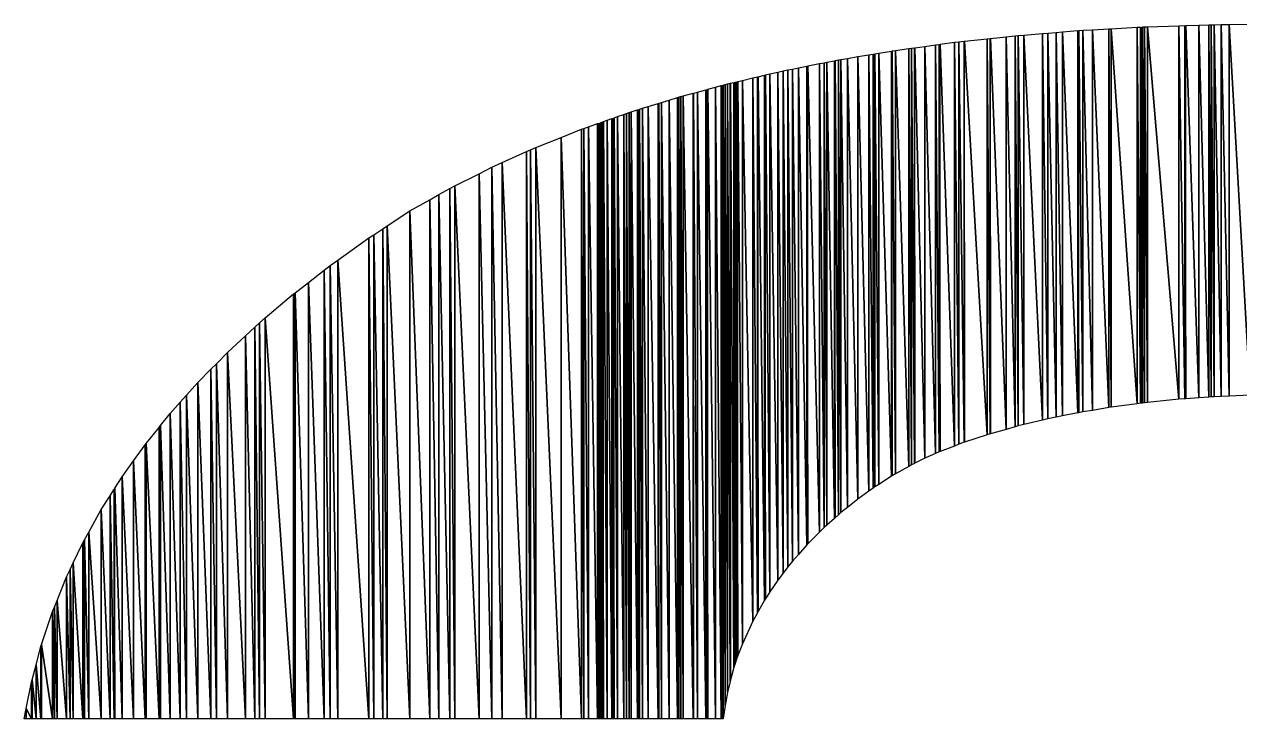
# Model space of a CAD drawing. Extents: x 0 to 4200, y 0 to 2970.
# Drawn here: x 3951.43 to 3964.98, y 324.64 to 332.39 of the extents above; entities that cross this region are included whole.
import ezdxf

# ---------------------------------------------------------------- set-up
doc = ezdxf.new("R2010")
doc.units = 0
doc.layers.get('0').update_dxf_attribs({"linetype": 'CONTINUOUS'})

msp = doc.modelspace()

# ---------------------------------------------------------------- linework, layer by layer
at = {"color": 7, "linetype": 'CONTINUOUS'}
for points in [[(3963.52568, 328.108084), (3963.343406, 332.324912), (3963.52568, 332.335255), (3963.52568, 328.108084)], [(3963.54961, 328.112091), (3963.52568, 332.335255), (3963.54961, 332.336613), (3963.54961, 328.112091)], [(3963.52568, 328.108084), (3963.52568, 332.335255), (3963.54961, 328.112091), (3963.52568, 328.108084)], [(3963.84036, 328.151266), (3963.54961, 332.336613), (3963.84036, 332.353113), (3963.84036, 328.151266)], [(3963.54961, 328.112091), (3963.54961, 332.336613), (3963.84036, 328.151266), (3963.54961, 328.112091)], [(3963.877039, 328.156208), (3963.84036, 332.353113), (3963.877039, 332.355194), (3963.877039, 328.156208)], [(3963.84036, 328.151266), (3963.84036, 332.353113), (3963.877039, 328.156208), (3963.84036, 328.151266)], [(3963.877039, 328.156208), (3963.877039, 332.355194), (3963.886191, 328.157442)], [(3963.886191, 328.157442), (3963.877039, 332.355194), (3963.886191, 328.157442)], [(3963.886191, 328.157442), (3963.886191, 332.355713), (3963.899409, 328.159222)], [(3963.899409, 328.159222), (3963.886191, 332.355713), (3963.899409, 328.159222)], [(3963.922645, 328.162353), (3963.899409, 332.356463), (3963.922645, 332.357233), (3963.922645, 328.162353)], [(3963.899409, 328.159222), (3963.899409, 332.356463), (3963.922645, 328.162353), (3963.899409, 328.159222)], [(3963.955712, 328.165765), (3963.922645, 332.357233), (3963.955712, 332.358327), (3963.955712, 328.165765)], [(3963.922645, 328.162353), (3963.922645, 332.357233), (3963.955712, 328.165765), (3963.922645, 328.162353)], [(3964.306673, 328.20198), (3963.955712, 332.358327), (3964.306673, 332.369944), (3964.306673, 328.20198)], [(3963.955712, 328.165765), (3963.955712, 332.358327), (3964.306673, 328.20198), (3963.955712, 328.165765)], [(3964.373182, 328.206784), (3964.306673, 332.369944), (3964.373182, 332.372145), (3964.373182, 328.206784)], [(3964.306673, 328.20198), (3964.306673, 332.369944), (3964.373182, 328.206784), (3964.306673, 328.20198)], [(3964.373182, 328.206784), (3964.373182, 332.372145), (3964.385479, 328.207672)], [(3964.385479, 328.207672), (3964.373182, 332.372145), (3964.385479, 328.207672)], [(3964.528558, 328.218007), (3964.385479, 332.372552), (3964.528558, 332.377288), (3964.528558, 328.218007)], [(3964.385479, 328.207672), (3964.385479, 332.372552), (3964.528558, 328.218007), (3964.385479, 328.207672)], [(3964.640267, 328.226076), (3964.528558, 332.377288), (3964.640267, 332.380986), (3964.640267, 328.226076)], [(3964.528558, 328.218007), (3964.528558, 332.377288), (3964.640267, 328.226076), (3964.528558, 328.218007)], [(3964.66707, 328.228012), (3964.640267, 332.380986), (3964.66707, 332.381273), (3964.66707, 328.228012)], [(3964.640267, 328.226076), (3964.640267, 332.380986), (3964.66707, 328.228012), (3964.640267, 328.226076)], [(3964.699866, 328.230381), (3964.66707, 332.381273), (3964.699866, 332.381625), (3964.699866, 328.230381)], [(3964.66707, 328.228012), (3964.66707, 332.381273), (3964.699866, 328.230381), (3964.66707, 328.228012)], [(3964.778092, 328.233621), (3964.699866, 332.381625), (3964.778092, 332.382465), (3964.778092, 328.233621)], [(3964.699866, 328.230381), (3964.699866, 332.381625), (3964.778092, 328.233621), (3964.699866, 328.230381)], [(3964.868711, 328.237374), (3964.778092, 332.382465), (3964.868711, 332.383438), (3964.868711, 328.237374)], [(3964.778092, 328.233621), (3964.778092, 332.382465), (3964.868711, 328.237374), (3964.778092, 328.233621)], [(3965.100396, 328.246969), (3964.868711, 332.383438), (3965.100396, 332.385925), (3965.100396, 328.246969)], [(3964.868711, 328.237374), (3964.868711, 332.383438), (3965.100396, 328.246969), (3964.868711, 328.237374)], [(3961.912019, 327.721343), (3961.852196, 332.190357), (3961.912019, 332.196839), (3961.912019, 327.721343)], [(3961.912019, 327.721343), (3961.912019, 332.196839), (3961.913285, 327.721823)], [(3961.913285, 327.721823), (3961.912019, 332.196839), (3961.913285, 327.721823)], [(3962.167906, 327.80471), (3961.913285, 332.196977), (3962.167906, 332.224569), (3962.167906, 327.80471)], [(3961.913285, 327.721823), (3961.913285, 332.196977), (3962.167906, 327.80471), (3961.913285, 327.721823)], [(3962.200614, 327.815358), (3962.167906, 332.224569), (3962.200614, 332.228114), (3962.200614, 327.815358)], [(3962.167906, 327.80471), (3962.167906, 332.224569), (3962.200614, 327.815358), (3962.167906, 327.80471)], [(3962.200614, 327.815358), (3962.200614, 332.228114), (3962.203944, 327.816442)], [(3962.203944, 327.816442), (3962.200614, 332.228114), (3962.203944, 327.816442)], [(3962.37844, 327.865247), (3962.203944, 332.228475), (3962.37844, 332.247384), (3962.37844, 327.865247)], [(3962.203944, 327.816442), (3962.203944, 332.228475), (3962.37844, 327.865247), (3962.203944, 327.816442)], [(3962.480325, 327.893743), (3962.37844, 332.247384), (3962.480325, 332.258425), (3962.480325, 327.893743)], [(3962.37844, 327.865247), (3962.37844, 332.247384), (3962.480325, 327.893743), (3962.37844, 327.865247)], [(3962.514734, 327.903367), (3962.480325, 332.258425), (3962.514734, 332.26124), (3962.514734, 327.903367)], [(3962.480325, 327.893743), (3962.480325, 332.258425), (3962.514734, 327.903367), (3962.480325, 327.893743)], [(3962.577834, 327.918446), (3962.514734, 332.26124), (3962.577834, 332.266401), (3962.577834, 327.918446)], [(3962.514734, 327.903367), (3962.514734, 332.26124), (3962.577834, 327.918446), (3962.514734, 327.903367)], [(3962.784592, 327.967854), (3962.577834, 332.266401), (3962.784592, 332.283312), (3962.784592, 327.967854)], [(3962.577834, 327.918446), (3962.577834, 332.266401), (3962.784592, 327.967854), (3962.577834, 327.918446)], [(3962.843826, 327.982009), (3962.784592, 332.283312), (3962.843826, 332.288157), (3962.843826, 327.982009)], [(3962.784592, 327.967854), (3962.784592, 332.283312), (3962.843826, 327.982009), (3962.784592, 327.967854)], [(3962.936261, 328.000672), (3962.843826, 332.288157), (3962.936261, 332.295717), (3962.936261, 328.000672)], [(3962.843826, 327.982009), (3962.843826, 332.288157), (3962.936261, 328.000672), (3962.843826, 327.982009)], [(3963.0073, 328.015014), (3962.936261, 332.295717), (3963.0073, 332.301528), (3963.0073, 328.015014)], [(3962.936261, 328.000672), (3962.936261, 332.295717), (3963.0073, 328.015014), (3962.936261, 328.000672)], [(3963.179423, 328.049766), (3963.0073, 332.301528), (3963.179423, 332.315606), (3963.179423, 328.049766)], [(3963.0073, 328.015014), (3963.0073, 332.301528), (3963.179423, 328.049766), (3963.0073, 328.015014)], [(3963.179423, 328.049766), (3963.179423, 332.315606), (3963.189394, 328.05178)], [(3963.189394, 328.05178), (3963.179423, 332.315606), (3963.189394, 328.05178)], [(3963.235921, 328.05957), (3963.189394, 332.316172), (3963.235921, 332.318812), (3963.235921, 328.05957)], [(3963.189394, 328.05178), (3963.189394, 332.316172), (3963.235921, 328.05957), (3963.189394, 328.05178)], [(3963.343406, 328.077566), (3963.235921, 332.318812), (3963.343406, 332.324912), (3963.343406, 328.077566)], [(3963.235921, 328.05957), (3963.235921, 332.318812), (3963.343406, 328.077566), (3963.235921, 328.05957)], [(3963.343406, 328.077566), (3963.343406, 332.324912), (3963.52568, 328.108084), (3963.343406, 328.077566)], [(3960.957216, 327.251057), (3960.915791, 332.056946), (3960.957216, 332.063852), (3960.957216, 327.251057)], [(3961.099343, 327.342098), (3960.957216, 332.063852), (3961.099343, 332.087547), (3961.099343, 327.342098)], [(3960.957216, 327.251057), (3960.957216, 332.063852), (3961.099343, 327.342098), (3960.957216, 327.251057)], [(3961.099343, 327.342098), (3961.099343, 332.087547), (3961.105859, 327.346271)], [(3961.105859, 327.346271), (3961.099343, 332.087547), (3961.105859, 327.346271)], [(3961.144859, 327.368575), (3961.105859, 332.088633), (3961.144859, 332.095135), (3961.144859, 327.368575)], [(3961.105859, 327.346271), (3961.105859, 332.088633), (3961.144859, 327.368575), (3961.105859, 327.346271)], [(3961.292277, 327.452882), (3961.144859, 332.095135), (3961.292277, 332.115275), (3961.292277, 327.452882)], [(3961.144859, 327.368575), (3961.144859, 332.095135), (3961.292277, 327.452882), (3961.144859, 327.368575)], [(3961.322195, 327.46803), (3961.292277, 332.115275), (3961.322195, 332.119362), (3961.322195, 327.46803)], [(3961.292277, 327.452882), (3961.292277, 332.115275), (3961.322195, 327.46803), (3961.292277, 327.452882)], [(3961.357514, 327.485912), (3961.322195, 332.119362), (3961.357514, 332.124188), (3961.357514, 327.485912)], [(3961.322195, 327.46803), (3961.322195, 332.119362), (3961.357514, 327.485912), (3961.322195, 327.46803)], [(3961.357514, 327.485912), (3961.357514, 332.124188), (3961.360212, 327.487278)], [(3961.360212, 327.487278), (3961.357514, 332.124188), (3961.360212, 327.487278)], [(3961.472652, 327.544207), (3961.360212, 332.124556), (3961.472652, 332.139918), (3961.472652, 327.544207)], [(3961.360212, 327.487278), (3961.360212, 332.124556), (3961.472652, 327.544207), (3961.360212, 327.487278)], [(3961.591483, 327.596659), (3961.472652, 332.139918), (3961.591483, 332.156153), (3961.591483, 327.596659)], [(3961.472652, 327.544207), (3961.472652, 332.139918), (3961.591483, 327.596659), (3961.472652, 327.544207)], [(3961.631103, 327.614146), (3961.591483, 332.156153), (3961.631103, 332.161565), (3961.631103, 327.614146)], [(3961.591483, 327.596659), (3961.591483, 332.156153), (3961.631103, 327.614146), (3961.591483, 327.596659)], [(3961.631103, 327.614146), (3961.631103, 332.161565), (3961.644584, 327.620097)], [(3961.644584, 327.620097), (3961.631103, 332.161565), (3961.644584, 327.620097)], [(3961.802131, 327.679742), (3961.644584, 332.163407), (3961.802131, 332.184931), (3961.802131, 327.679742)], [(3961.644584, 327.620097), (3961.644584, 332.163407), (3961.802131, 327.679742), (3961.644584, 327.620097)], [(3961.852196, 327.698695), (3961.802131, 332.184931), (3961.852196, 332.190357), (3961.852196, 327.698695)], [(3961.802131, 327.679742), (3961.802131, 332.184931), (3961.852196, 327.698695), (3961.802131, 327.679742)], [(3961.852196, 327.698695), (3961.852196, 332.190357), (3961.912019, 327.721343), (3961.852196, 327.698695)], [(3960.297824, 326.720059), (3960.166971, 331.92113), (3960.297824, 331.94715), (3960.297824, 326.720059)], [(3960.347666, 326.769934), (3960.297824, 331.94715), (3960.347666, 331.957061), (3960.347666, 326.769934)], [(3960.297824, 326.720059), (3960.297824, 331.94715), (3960.347666, 326.769934), (3960.297824, 326.720059)], [(3960.37683, 326.795917), (3960.347666, 331.957061), (3960.37683, 331.96286), (3960.37683, 326.795917)], [(3960.347666, 326.769934), (3960.347666, 331.957061), (3960.37683, 326.795917), (3960.347666, 326.769934)], [(3960.46276, 326.872472), (3960.37683, 331.96286), (3960.46276, 331.979947), (3960.46276, 326.872472)], [(3960.37683, 326.795917), (3960.37683, 331.96286), (3960.46276, 326.872472), (3960.37683, 326.795917)], [(3960.46276, 326.872472), (3960.46276, 331.979947), (3960.470185, 326.879087)], [(3960.470185, 326.879087), (3960.46276, 331.979947), (3960.470185, 326.879087)], [(3960.508524, 326.913244), (3960.470185, 331.981424), (3960.508524, 331.989048), (3960.508524, 326.913244)], [(3960.470185, 326.879087), (3960.470185, 331.981424), (3960.508524, 326.913244), (3960.470185, 326.879087)], [(3960.534298, 326.936206), (3960.508524, 331.989048), (3960.534298, 331.993345), (3960.534298, 326.936206)], [(3960.508524, 326.913244), (3960.508524, 331.989048), (3960.534298, 326.936206), (3960.508524, 326.913244)], [(3960.607656, 326.994676), (3960.534298, 331.993345), (3960.607656, 332.005574), (3960.607656, 326.994676)], [(3960.534298, 326.936206), (3960.534298, 331.993345), (3960.607656, 326.994676), (3960.534298, 326.936206)], [(3960.724472, 327.087785), (3960.607656, 332.005574), (3960.724472, 332.02505), (3960.724472, 327.087785)], [(3960.607656, 326.994676), (3960.607656, 332.005574), (3960.724472, 327.087785), (3960.607656, 326.994676)], [(3960.848493, 327.176424), (3960.724472, 332.02505), (3960.848493, 332.045726), (3960.848493, 327.176424)], [(3960.724472, 327.087785), (3960.724472, 332.02505), (3960.848493, 327.176424), (3960.724472, 327.087785)], [(3960.894374, 327.209216), (3960.848493, 332.045726), (3960.894374, 332.053375), (3960.894374, 327.209216)], [(3960.848493, 327.176424), (3960.848493, 332.045726), (3960.894374, 327.209216), (3960.848493, 327.176424)], [(3960.915791, 327.224523), (3960.894374, 332.053375), (3960.915791, 332.056946), (3960.915791, 327.224523)], [(3960.894374, 327.209216), (3960.894374, 332.053375), (3960.915791, 327.224523), (3960.894374, 327.209216)], [(3960.915791, 327.224523), (3960.915791, 332.056946), (3960.957216, 327.251057), (3960.915791, 327.224523)], [(3959.604189, 325.817476), (3959.553553, 331.787476), (3959.604189, 331.799286), (3959.604189, 325.817476)], [(3959.553553, 325.727035), (3959.553553, 331.787476), (3959.604189, 325.817476), (3959.553553, 325.727035)], [(3959.604189, 325.817476), (3959.604189, 331.799286), (3959.611894, 325.831237)], [(3959.611894, 325.831237), (3959.604189, 331.799286), (3959.611894, 325.831237)], [(3959.684479, 325.960882), (3959.611894, 331.801083), (3959.684479, 331.818012), (3959.684479, 325.960882)], [(3959.611894, 325.831237), (3959.611894, 331.801083), (3959.684479, 325.960882), (3959.611894, 325.831237)], [(3959.684479, 325.960882), (3959.684479, 331.818012), (3959.694033, 325.975265), (3959.684479, 325.960882)], [(3959.694033, 325.975265), (3959.684479, 331.818012), (3959.694033, 325.975265)], [(3959.744376, 326.051053), (3959.694033, 331.820241), (3959.744376, 331.831982), (3959.744376, 326.051053)], [(3959.694033, 325.975265), (3959.694033, 331.820241), (3959.744376, 326.051053), (3959.694033, 325.975265)], [(3959.832981, 326.184443), (3959.744376, 331.831982), (3959.832981, 331.852648), (3959.832981, 326.184443)], [(3959.744376, 326.051053), (3959.744376, 331.831982), (3959.832981, 326.184443), (3959.744376, 326.051053)], [(3959.893144, 326.26241), (3959.832981, 331.852648), (3959.893144, 331.86668), (3959.893144, 326.26241)], [(3959.832981, 326.184443), (3959.832981, 331.852648), (3959.893144, 326.26241), (3959.832981, 326.184443)], [(3959.945194, 326.329863), (3959.893144, 331.86668), (3959.945194, 331.87703), (3959.945194, 326.329863)], [(3959.893144, 326.26241), (3959.893144, 331.86668), (3959.945194, 326.329863), (3959.893144, 326.26241)], [(3959.99461, 326.393904), (3959.945194, 331.87703), (3959.99461, 331.886857), (3959.99461, 326.393904)], [(3959.945194, 326.329863), (3959.945194, 331.87703), (3959.99461, 326.393904), (3959.945194, 326.329863)], [(3960.062652, 326.470967), (3959.99461, 331.886857), (3960.062652, 331.900387), (3960.062652, 326.470967)], [(3959.99461, 326.393904), (3959.99461, 331.886857), (3960.062652, 326.470967), (3959.99461, 326.393904)], [(3960.156011, 326.576704), (3960.062652, 331.900387), (3960.156011, 331.918951), (3960.156011, 326.576704)], [(3960.062652, 326.470967), (3960.062652, 331.900387), (3960.156011, 326.576704), (3960.062652, 326.470967)], [(3960.156011, 326.576704), (3960.156011, 331.918951), (3960.166971, 326.589117)], [(3960.166971, 326.589117), (3960.156011, 331.918951), (3960.166971, 326.589117)], [(3960.166971, 326.589117), (3960.166971, 331.92113), (3960.297824, 326.720059), (3960.166971, 326.589117)], [(3959.030021, 324.636768), (3958.934706, 331.629711), (3959.030021, 331.655458), (3959.030021, 324.636768)], [(3959.030021, 324.636768), (3959.030021, 331.655458), (3959.041018, 324.636768)], [(3959.041018, 324.636768), (3959.030021, 331.655458), (3959.041018, 324.636768)], [(3959.041018, 324.636768), (3959.041018, 331.658428), (3959.051191, 324.636768)], [(3959.051191, 324.636768), (3959.041018, 331.658428), (3959.051191, 324.636768)], [(3959.135195, 324.636768), (3959.051191, 331.661176), (3959.135195, 331.683868), (3959.135195, 324.636768)], [(3959.051191, 324.636768), (3959.051191, 331.661176), (3959.135195, 324.636768), (3959.051191, 324.636768)], [(3959.200393, 324.636768), (3959.135195, 331.683868), (3959.200393, 331.701479), (3959.200393, 324.636768)], [(3959.135195, 324.636768), (3959.135195, 331.683868), (3959.200393, 324.636768), (3959.135195, 324.636768)], [(3959.200393, 324.636768), (3959.200393, 331.701479), (3959.201878, 324.636768)], [(3959.201878, 324.636768), (3959.200393, 331.701479), (3959.201878, 324.636768)], [(3959.22276, 324.636768), (3959.201878, 331.70188), (3959.22276, 331.707521), (3959.22276, 324.636768)], [(3959.201878, 324.636768), (3959.201878, 331.70188), (3959.22276, 324.636768), (3959.201878, 324.636768)], [(3959.24293, 324.784346), (3959.22276, 331.707521), (3959.24293, 331.712969), (3959.24293, 324.784346)], [(3959.22276, 324.636768), (3959.22276, 331.707521), (3959.24293, 324.784346), (3959.22276, 324.636768)], [(3959.269677, 324.928604), (3959.24293, 331.712969), (3959.269677, 331.720194), (3959.269677, 324.928604)], [(3959.24293, 324.784346), (3959.24293, 331.712969), (3959.269677, 324.928604), (3959.24293, 324.784346)], [(3959.298733, 325.052591), (3959.269677, 331.720194), (3959.298733, 331.728043), (3959.298733, 325.052591)], [(3959.269677, 324.928604), (3959.269677, 331.720194), (3959.298733, 325.052591), (3959.269677, 324.928604)], [(3959.298733, 325.052591), (3959.298733, 331.728043), (3959.302701, 325.069522), (3959.298733, 325.052591)], [(3959.302701, 325.069522), (3959.298733, 331.728043), (3959.302701, 325.069522)], [(3959.341703, 325.207082), (3959.302701, 331.728969), (3959.341703, 331.738065), (3959.341703, 325.207082)], [(3959.302701, 325.069522), (3959.302701, 331.728969), (3959.341703, 325.207082), (3959.302701, 325.069522)], [(3959.356885, 325.252676), (3959.341703, 331.738065), (3959.356885, 331.741606), (3959.356885, 325.252676)], [(3959.341703, 325.207082), (3959.341703, 331.738065), (3959.356885, 325.252676), (3959.341703, 325.207082)], [(3959.372722, 325.300236), (3959.356885, 331.741606), (3959.372722, 331.7453), (3959.372722, 325.300236)], [(3959.356885, 325.252676), (3959.356885, 331.741606), (3959.372722, 325.300236), (3959.356885, 325.252676)], [(3959.372722, 325.300236), (3959.372722, 331.7453), (3959.386384, 325.341265), (3959.372722, 325.300236)], [(3959.386384, 325.341265), (3959.372722, 331.7453), (3959.386384, 325.341265)], [(3959.436443, 325.472053), (3959.386384, 331.748486), (3959.436443, 331.760162), (3959.436443, 325.472053)], [(3959.386384, 325.341265), (3959.386384, 331.748486), (3959.436443, 325.472053), (3959.386384, 325.341265)], [(3959.551501, 325.723369), (3959.436443, 331.760162), (3959.551501, 331.786997), (3959.551501, 325.723369)], [(3959.436443, 325.472053), (3959.436443, 331.760162), (3959.551501, 325.723369), (3959.436443, 325.472053)], [(3959.551501, 325.723369), (3959.551501, 331.786997), (3959.553553, 325.727035)], [(3959.553553, 325.727035), (3959.551501, 331.786997), (3959.553553, 325.727035)], [(3958.618303, 324.636768), (3958.534089, 331.513907), (3958.618303, 331.539997), (3958.618303, 324.636768)], [(3958.711168, 324.636768), (3958.618303, 331.539997), (3958.711168, 331.568767), (3958.711168, 324.636768)], [(3958.618303, 324.636768), (3958.618303, 331.539997), (3958.711168, 324.636768), (3958.618303, 324.636768)], [(3958.725309, 324.636768), (3958.711168, 331.568767), (3958.725309, 331.573148), (3958.725309, 324.636768)], [(3958.711168, 324.636768), (3958.711168, 331.568767), (3958.725309, 324.636768), (3958.711168, 324.636768)], [(3958.747337, 324.636768), (3958.725309, 331.573148), (3958.747337, 331.579098), (3958.747337, 324.636768)], [(3958.725309, 324.636768), (3958.725309, 331.573148), (3958.747337, 324.636768), (3958.725309, 324.636768)], [(3958.747337, 324.636768), (3958.747337, 331.579098), (3958.749235, 324.636768)], [(3958.749235, 324.636768), (3958.747337, 331.579098), (3958.749235, 324.636768)], [(3958.776931, 324.636768), (3958.749235, 331.579611), (3958.776931, 331.587092), (3958.776931, 324.636768)], [(3958.749235, 324.636768), (3958.749235, 331.579611), (3958.776931, 324.636768), (3958.749235, 324.636768)], [(3958.887727, 324.636768), (3958.776931, 331.587092), (3958.887727, 331.617021), (3958.887727, 324.636768)], [(3958.776931, 324.636768), (3958.776931, 331.587092), (3958.887727, 324.636768), (3958.776931, 324.636768)], [(3958.887727, 324.636768), (3958.887727, 331.617021), (3958.890138, 324.636768)], [(3958.890138, 324.636768), (3958.887727, 331.617021), (3958.890138, 324.636768)], [(3958.934706, 324.636768), (3958.890138, 331.617672), (3958.934706, 331.629711), (3958.934706, 324.636768)], [(3958.890138, 324.636768), (3958.890138, 331.617672), (3958.934706, 324.636768), (3958.890138, 324.636768)], [(3958.934706, 324.636768), (3958.934706, 331.629711), (3959.030021, 324.636768), (3958.934706, 324.636768)], [(3958.113097, 324.636768), (3958.04192, 331.355824), (3958.113097, 331.380922), (3958.113097, 324.636768)], [(3958.142584, 324.636768), (3958.113097, 331.380922), (3958.142584, 331.39132), (3958.142584, 324.636768)], [(3958.113097, 324.636768), (3958.113097, 331.380922), (3958.142584, 324.636768), (3958.113097, 324.636768)], [(3958.172889, 324.636768), (3958.142584, 331.39132), (3958.172889, 331.402005), (3958.172889, 324.636768)], [(3958.142584, 324.636768), (3958.142584, 331.39132), (3958.172889, 324.636768), (3958.142584, 324.636768)], [(3958.194224, 324.636768), (3958.172889, 331.402005), (3958.194224, 331.408615), (3958.194224, 324.636768)], [(3958.172889, 324.636768), (3958.172889, 331.402005), (3958.194224, 324.636768), (3958.172889, 324.636768)], [(3958.266677, 324.636768), (3958.194224, 331.408615), (3958.266677, 331.431062), (3958.266677, 324.636768)], [(3958.194224, 324.636768), (3958.194224, 331.408615), (3958.266677, 324.636768), (3958.194224, 324.636768)], [(3958.285305, 324.636768), (3958.266677, 331.431062), (3958.285305, 331.436832), (3958.285305, 324.636768)], [(3958.266677, 324.636768), (3958.266677, 331.431062), (3958.285305, 324.636768), (3958.266677, 324.636768)], [(3958.285305, 324.636768), (3958.285305, 331.436832), (3958.289373, 324.636768)], [(3958.289373, 324.636768), (3958.285305, 331.436832), (3958.289373, 324.636768)], [(3958.322646, 324.636768), (3958.289373, 331.438093), (3958.322646, 331.448401), (3958.322646, 324.636768)], [(3958.289373, 324.636768), (3958.289373, 331.438093), (3958.322646, 324.636768), (3958.289373, 324.636768)], [(3958.386342, 324.636768), (3958.322646, 331.448401), (3958.386342, 331.468134), (3958.386342, 324.636768)], [(3958.322646, 324.636768), (3958.322646, 331.448401), (3958.386342, 324.636768), (3958.322646, 324.636768)], [(3958.49734, 324.636768), (3958.386342, 331.468134), (3958.49734, 331.502522), (3958.49734, 324.636768)], [(3958.386342, 324.636768), (3958.386342, 331.468134), (3958.49734, 324.636768), (3958.386342, 324.636768)], [(3958.49734, 324.636768), (3958.49734, 331.502522), (3958.5032, 324.636768)], [(3958.5032, 324.636768), (3958.49734, 331.502522), (3958.5032, 324.636768)], [(3958.534089, 324.636768), (3958.5032, 331.504337), (3958.534089, 331.513907), (3958.534089, 324.636768)], [(3958.5032, 324.636768), (3958.5032, 331.504337), (3958.534089, 324.636768), (3958.5032, 324.636768)], [(3958.534089, 324.636768), (3958.534089, 331.513907), (3958.618303, 324.636768), (3958.534089, 324.636768)], [(3957.821945, 324.636768), (3957.719392, 331.242096), (3957.821945, 331.278258), (3957.821945, 324.636768)], [(3957.821945, 324.636768), (3957.821945, 331.278258), (3957.823583, 324.636768)], [(3957.823583, 324.636768), (3957.821945, 331.278258), (3957.823583, 324.636768)], [(3957.823583, 324.636768), (3957.823583, 331.278835), (3957.830227, 324.636768)], [(3957.830227, 324.636768), (3957.823583, 331.278835), (3957.830227, 324.636768)], [(3957.830227, 324.636768), (3957.830227, 331.281178), (3957.835143, 324.636768)], [(3957.835143, 324.636768), (3957.830227, 331.281178), (3957.835143, 324.636768)], [(3957.835143, 324.636768), (3957.835143, 331.282912), (3957.848424, 324.636768)], [(3957.848424, 324.636768), (3957.835143, 331.282912), (3957.848424, 324.636768)], [(3957.848424, 324.636768), (3957.848424, 331.287595), (3957.85663, 324.636768)], [(3957.85663, 324.636768), (3957.848424, 331.287595), (3957.85663, 324.636768)], [(3957.876533, 324.636768), (3957.85663, 331.290488), (3957.876533, 331.297506), (3957.876533, 324.636768)], [(3957.85663, 324.636768), (3957.85663, 331.290488), (3957.876533, 324.636768), (3957.85663, 324.636768)], [(3957.876533, 324.636768), (3957.876533, 331.297506), (3957.888047, 324.636768)], [(3957.888047, 324.636768), (3957.876533, 331.297506), (3957.888047, 324.636768)], [(3957.929399, 324.636768), (3957.888047, 331.301566), (3957.929399, 331.316148), (3957.929399, 324.636768)], [(3957.888047, 324.636768), (3957.888047, 331.301566), (3957.929399, 324.636768), (3957.888047, 324.636768)], [(3957.980688, 324.636768), (3957.929399, 331.316148), (3957.980688, 331.334233), (3957.980688, 324.636768)], [(3957.929399, 324.636768), (3957.929399, 331.316148), (3957.980688, 324.636768), (3957.929399, 324.636768)], [(3957.980688, 324.636768), (3957.980688, 331.334233), (3957.993886, 324.636768)], [(3957.993886, 324.636768), (3957.980688, 331.334233), (3957.993886, 324.636768)], [(3957.993886, 324.636768), (3957.993886, 331.338887), (3958.004456, 324.636768)], [(3958.004456, 324.636768), (3957.993886, 331.338887), (3958.004456, 324.636768)], [(3958.04192, 324.636768), (3958.004456, 331.342614), (3958.04192, 331.355824), (3958.04192, 324.636768)], [(3958.004456, 324.636768), (3958.004456, 331.342614), (3958.04192, 324.636768), (3958.004456, 324.636768)], [(3958.04192, 324.636768), (3958.04192, 331.355824), (3958.113097, 324.636768), (3958.04192, 324.636768)], [(3957.414341, 324.636768), (3957.131122, 331.011021), (3957.414341, 331.124008), (3957.414341, 324.636768)], [(3957.641487, 324.636768), (3957.414341, 331.124008), (3957.641487, 331.214626), (3957.641487, 324.636768)], [(3957.414341, 324.636768), (3957.414341, 331.124008), (3957.641487, 324.636768), (3957.414341, 324.636768)], [(3957.668192, 324.636768), (3957.641487, 331.214626), (3957.668192, 331.224043), (3957.668192, 324.636768)], [(3957.641487, 324.636768), (3957.641487, 331.214626), (3957.668192, 324.636768), (3957.641487, 324.636768)], [(3957.719392, 324.636768), (3957.668192, 331.224043), (3957.719392, 331.242096), (3957.719392, 324.636768)], [(3957.668192, 324.636768), (3957.668192, 331.224043), (3957.719392, 324.636768), (3957.668192, 324.636768)], [(3957.719392, 324.636768), (3957.719392, 331.242096), (3957.821945, 324.636768), (3957.719392, 324.636768)], [(3957.071162, 324.636768), (3957.02786, 330.964632), (3957.071162, 330.984085), (3957.071162, 324.636768)], [(3957.131122, 324.636768), (3957.071162, 330.984085), (3957.131122, 331.011021), (3957.131122, 324.636768)], [(3957.071162, 324.636768), (3957.071162, 330.984085), (3957.131122, 324.636768), (3957.071162, 324.636768)], [(3957.131122, 324.636768), (3957.131122, 331.011021), (3957.414341, 324.636768), (3957.131122, 324.636768)], [(3956.755695, 324.636768), (3956.641809, 330.791202), (3956.755695, 330.842364), (3956.755695, 324.636768)], [(3957.02786, 324.636768), (3956.755695, 330.842364), (3957.02786, 330.964632), (3957.02786, 324.636768)], [(3956.755695, 324.636768), (3956.755695, 330.842364), (3957.02786, 324.636768), (3956.755695, 324.636768)], [(3957.02786, 324.636768), (3957.02786, 330.964632), (3957.071162, 324.636768), (3957.02786, 324.636768)], [(3956.498284, 324.636768), (3956.227301, 330.582265), (3956.498284, 330.718857), (3956.498284, 324.636768)], [(3956.641809, 324.636768), (3956.498284, 330.718857), (3956.641809, 330.791202), (3956.641809, 324.636768)], [(3956.498284, 324.636768), (3956.498284, 330.718857), (3956.641809, 324.636768), (3956.498284, 324.636768)], [(3956.641809, 324.636768), (3956.641809, 330.791202), (3956.755695, 324.636768), (3956.641809, 324.636768)], [(3956.227301, 324.636768), (3956.173564, 330.555179), (3956.227301, 330.582265), (3956.227301, 324.636768)], [(3956.227301, 324.636768), (3956.227301, 330.582265), (3956.498284, 324.636768), (3956.227301, 324.636768)], [(3956.051363, 324.636768), (3955.949558, 330.42883), (3956.051363, 330.486252), (3956.051363, 324.636768)], [(3956.173564, 324.636768), (3956.051363, 330.486252), (3956.173564, 330.555179), (3956.173564, 324.636768)], [(3956.051363, 324.636768), (3956.051363, 330.486252), (3956.173564, 324.636768), (3956.051363, 324.636768)], [(3956.173564, 324.636768), (3956.173564, 330.555179), (3956.227301, 324.636768), (3956.173564, 324.636768)], [(3955.726405, 324.636768), (3955.474872, 330.136968), (3955.726405, 330.302963), (3955.726405, 324.636768)], [(3955.949558, 324.636768), (3955.726405, 330.302963), (3955.949558, 330.42883), (3955.949558, 324.636768)], [(3955.726405, 324.636768), (3955.726405, 330.302963), (3955.949558, 324.636768), (3955.726405, 324.636768)], [(3955.949558, 324.636768), (3955.949558, 330.42883), (3956.051363, 324.636768), (3955.949558, 324.636768)], [(3955.324188, 324.636768), (3955.269355, 330.001341), (3955.324188, 330.037527), (3955.324188, 324.636768)], [(3955.424984, 324.636768), (3955.324188, 330.037527), (3955.424984, 330.104045), (3955.424984, 324.636768)], [(3955.324188, 324.636768), (3955.324188, 330.037527), (3955.424984, 324.636768), (3955.324188, 324.636768)], [(3955.474872, 324.636768), (3955.424984, 330.104045), (3955.474872, 330.136968), (3955.474872, 324.636768)], [(3955.424984, 324.636768), (3955.424984, 330.104045), (3955.474872, 324.636768), (3955.424984, 324.636768)], [(3955.474872, 324.636768), (3955.474872, 330.136968), (3955.726405, 324.636768), (3955.474872, 324.636768)], [(3955.269355, 324.636768), (3954.924561, 329.754938), (3955.269355, 330.001341), (3955.269355, 324.636768)], [(3955.269355, 324.636768), (3955.269355, 330.001341), (3955.324188, 324.636768), (3955.269355, 324.636768)], [(3954.924561, 324.636768), (3954.837362, 329.692622), (3954.924561, 329.754938), (3954.924561, 324.636768)], [(3954.924561, 324.636768), (3954.924561, 329.754938), (3955.269355, 324.636768), (3954.924561, 324.636768)], [(3954.770591, 324.636768), (3954.597013, 329.506101), (3954.770591, 329.640805), (3954.770591, 324.636768)], [(3954.837362, 324.636768), (3954.770591, 329.640805), (3954.837362, 329.692622), (3954.837362, 324.636768)], [(3954.770591, 324.636768), (3954.770591, 329.640805), (3954.837362, 324.636768), (3954.770591, 324.636768)], [(3954.837362, 324.636768), (3954.837362, 329.692622), (3954.924561, 324.636768), (3954.837362, 324.636768)], [(3954.597013, 324.636768), (3954.44829, 329.390685), (3954.597013, 329.506101), (3954.597013, 324.636768)], [(3954.597013, 324.636768), (3954.597013, 329.506101), (3954.770591, 324.636768), (3954.597013, 324.636768)], [(3954.430434, 324.636768), (3954.114474, 329.109688), (3954.430434, 329.376828), (3954.430434, 324.636768)], [(3954.44829, 324.636768), (3954.430434, 329.376828), (3954.44829, 329.390685), (3954.44829, 324.636768)], [(3954.430434, 324.636768), (3954.430434, 329.376828), (3954.44829, 324.636768), (3954.430434, 324.636768)], [(3954.44829, 324.636768), (3954.44829, 329.390685), (3954.597013, 324.636768), (3954.44829, 324.636768)], [(3954.114474, 324.636768), (3954.048582, 329.053976), (3954.114474, 329.109688), (3954.114474, 324.636768)], [(3954.114474, 324.636768), (3954.114474, 329.109688), (3954.430434, 324.636768), (3954.114474, 324.636768)], [(3953.996172, 324.636768), (3953.892681, 328.909822), (3953.996172, 329.005516), (3953.996172, 324.636768)], [(3954.048582, 324.636768), (3953.996172, 329.005516), (3954.048582, 329.053976), (3954.048582, 324.636768)], [(3953.996172, 324.636768), (3953.996172, 329.005516), (3954.048582, 324.636768), (3953.996172, 324.636768)], [(3954.048582, 324.636768), (3954.048582, 329.053976), (3954.114474, 324.636768), (3954.048582, 324.636768)], [(3953.892681, 324.636768), (3953.691814, 328.72409), (3953.892681, 328.909822), (3953.892681, 324.636768)], [(3953.892681, 324.636768), (3953.892681, 328.909822), (3953.996172, 324.636768), (3953.892681, 324.636768)], [(3953.691814, 324.636768), (3953.568205, 328.598533), (3953.691814, 328.72409), (3953.691814, 324.636768)], [(3953.691814, 324.636768), (3953.691814, 328.72409), (3953.892681, 324.636768), (3953.691814, 324.636768)], [(3953.50654, 324.636768), (3953.360139, 328.387187), (3953.50654, 328.535896), (3953.50654, 324.636768)], [(3953.568205, 324.636768), (3953.50654, 328.535896), (3953.568205, 328.598533), (3953.568205, 324.636768)], [(3953.50654, 324.636768), (3953.50654, 328.535896), (3953.568205, 324.636768), (3953.50654, 324.636768)], [(3953.568205, 324.636768), (3953.568205, 328.598533), (3953.691814, 324.636768), (3953.568205, 324.636768)], [(3953.360139, 324.636768), (3953.234036, 328.245729), (3953.360139, 328.387187), (3953.360139, 324.636768)], [(3953.360139, 324.636768), (3953.360139, 328.387187), (3953.50654, 324.636768), (3953.360139, 324.636768)], [(3953.164391, 324.636768), (3953.053568, 328.043289), (3953.164391, 328.167606), (3953.164391, 324.636768)], [(3953.234036, 324.636768), (3953.164391, 328.167606), (3953.234036, 328.245729), (3953.234036, 324.636768)], [(3953.164391, 324.636768), (3953.164391, 328.167606), (3953.234036, 324.636768), (3953.164391, 324.636768)], [(3953.234036, 324.636768), (3953.234036, 328.245729), (3953.360139, 324.636768), (3953.234036, 324.636768)], [(3953.053568, 324.636768), (3952.946805, 327.910196), (3953.053568, 328.043289), (3953.053568, 324.636768)], [(3953.053568, 324.636768), (3953.053568, 328.043289), (3953.164391, 324.636768), (3953.053568, 324.636768)], [(3952.928984, 324.636768), (3952.78473, 327.708149), (3952.928984, 327.887979), (3952.928984, 324.636768)], [(3952.946805, 324.636768), (3952.928984, 327.887979), (3952.946805, 327.910196), (3952.946805, 324.636768)], [(3952.928984, 324.636768), (3952.928984, 327.887979), (3952.946805, 324.636768), (3952.928984, 324.636768)], [(3952.946805, 324.636768), (3952.946805, 327.910196), (3953.053568, 324.636768), (3952.946805, 324.636768)], [(3952.77211, 324.636768), (3952.64392, 327.513472), (3952.77211, 327.692416), (3952.77211, 324.636768)], [(3952.78473, 324.636768), (3952.77211, 327.692416), (3952.78473, 327.708149), (3952.78473, 324.636768)], [(3952.77211, 324.636768), (3952.77211, 327.692416), (3952.78473, 324.636768)], [(3952.78473, 324.636768), (3952.78473, 327.708149), (3952.928984, 324.636768), (3952.78473, 324.636768)], [(3952.64392, 324.636768), (3952.515773, 327.334589), (3952.64392, 327.513472), (3952.64392, 324.636768)], [(3952.64392, 324.636768), (3952.64392, 327.513472), (3952.77211, 324.636768), (3952.64392, 324.636768)], [(3952.515773, 324.636768), (3952.435286, 327.207609), (3952.515773, 327.334589), (3952.515773, 324.636768)], [(3952.515773, 324.636768), (3952.515773, 327.334589), (3952.64392, 324.636768), (3952.515773, 324.636768)], [(3952.42922, 324.636768), (3952.381699, 327.123066), (3952.42922, 327.198039), (3952.42922, 324.636768)], [(3952.42922, 324.636768), (3952.42922, 327.198039), (3952.435286, 324.636768)], [(3952.435286, 324.636768), (3952.42922, 327.198039), (3952.435286, 324.636768)], [(3952.435286, 324.636768), (3952.435286, 327.207609), (3952.515773, 324.636768), (3952.435286, 324.636768)], [(3952.381699, 324.636768), (3952.284567, 326.969827), (3952.381699, 327.123066), (3952.381699, 324.636768)], [(3952.381699, 324.636768), (3952.381699, 327.123066), (3952.42922, 324.636768), (3952.381699, 324.636768)], [(3952.284567, 324.636768), (3952.145176, 326.718409), (3952.284567, 326.969827), (3952.284567, 324.636768)], [(3952.284567, 324.636768), (3952.284567, 326.969827), (3952.381699, 324.636768), (3952.284567, 324.636768)], [(3952.145176, 324.636768), (3952.097864, 326.633072), (3952.145176, 326.718409), (3952.145176, 324.636768)], [(3952.145176, 324.636768), (3952.145176, 326.718409), (3952.284567, 324.636768), (3952.145176, 324.636768)], [(3952.078503, 324.636768), (3951.972001, 326.375293), (3952.078503, 326.598151), (3952.078503, 324.636768)], [(3952.097864, 324.636768), (3952.078503, 326.598151), (3952.097864, 326.633072), (3952.097864, 324.636768)], [(3952.078503, 324.636768), (3952.078503, 326.598151), (3952.097864, 324.636768), (3952.078503, 324.636768)], [(3952.097864, 324.636768), (3952.097864, 326.633072), (3952.145176, 324.636768), (3952.097864, 324.636768)], [(3951.972001, 324.636768), (3951.937208, 326.302487), (3951.972001, 326.375293), (3951.972001, 324.636768)], [(3951.972001, 324.636768), (3951.972001, 326.375293), (3952.078503, 324.636768), (3951.972001, 324.636768)], [(3951.937208, 324.636768), (3951.897588, 326.219581), (3951.937208, 326.302487), (3951.937208, 324.636768)], [(3951.937208, 324.636768), (3951.937208, 326.302487), (3951.972001, 324.636768), (3951.937208, 324.636768)], [(3951.897588, 324.636768), (3951.79066, 325.954969), (3951.897588, 326.219581), (3951.897588, 324.636768)], [(3951.897588, 324.636768), (3951.897588, 326.219581), (3951.937208, 324.636768), (3951.897588, 324.636768)], [(3951.741832, 324.636768), (3951.618355, 325.463198), (3951.741832, 325.834137), (3951.741832, 324.636768)], [(3951.760649, 324.636768), (3951.741832, 325.834137), (3951.760649, 325.880703), (3951.760649, 324.636768)], [(3951.741832, 324.636768), (3951.741832, 325.834137), (3951.760649, 324.636768), (3951.741832, 324.636768)], [(3951.79066, 324.636768), (3951.760649, 325.880703), (3951.79066, 325.954969), (3951.79066, 324.636768)], [(3951.760649, 324.636768), (3951.760649, 325.880703), (3951.79066, 324.636768), (3951.760649, 324.636768)], [(3951.79066, 324.636768), (3951.79066, 325.954969), (3951.897588, 324.636768), (3951.79066, 324.636768)], [(3951.611246, 324.636768), (3951.556967, 325.236313), (3951.611246, 325.44184), (3951.611246, 324.636768)], [(3951.618355, 324.636768), (3951.611246, 325.44184), (3951.618355, 325.463198), (3951.618355, 324.636768)], [(3951.611246, 324.636768), (3951.611246, 325.44184), (3951.618355, 324.636768)], [(3951.618355, 324.636768), (3951.618355, 325.463198), (3951.741832, 324.636768), (3951.618355, 324.636768)], [(3951.556967, 324.636768), (3951.513181, 325.07052), (3951.556967, 325.236313), (3951.556967, 324.636768)], [(3951.556967, 324.636768), (3951.556967, 325.236313), (3951.611246, 324.636768), (3951.556967, 324.636768)], [(3951.505837, 324.636768), (3951.447983, 324.749953), (3951.505837, 325.04271), (3951.505837, 324.636768)], [(3951.505837, 324.636768), (3951.505837, 325.04271), (3951.507609, 324.636768)], [(3951.507609, 324.636768), (3951.505837, 325.04271), (3951.507609, 324.636768)], [(3951.513181, 324.636768), (3951.507609, 325.049418), (3951.513181, 325.07052), (3951.513181, 324.636768)], [(3951.507609, 324.636768), (3951.507609, 325.049418), (3951.513181, 324.636768)], [(3951.513181, 324.636768), (3951.513181, 325.07052), (3951.556967, 324.636768), (3951.513181, 324.636768)], [(3951.447983, 324.636768), (3951.425616, 324.636768), (3951.447983, 324.749953), (3951.447983, 324.636768)], [(3951.447983, 324.636768), (3951.447983, 324.749953), (3951.505837, 324.636768), (3951.447983, 324.636768)]]:
    msp.add_lwpolyline(points, close=True, dxfattribs=at)

doc.saveas('drawing.dxf')
